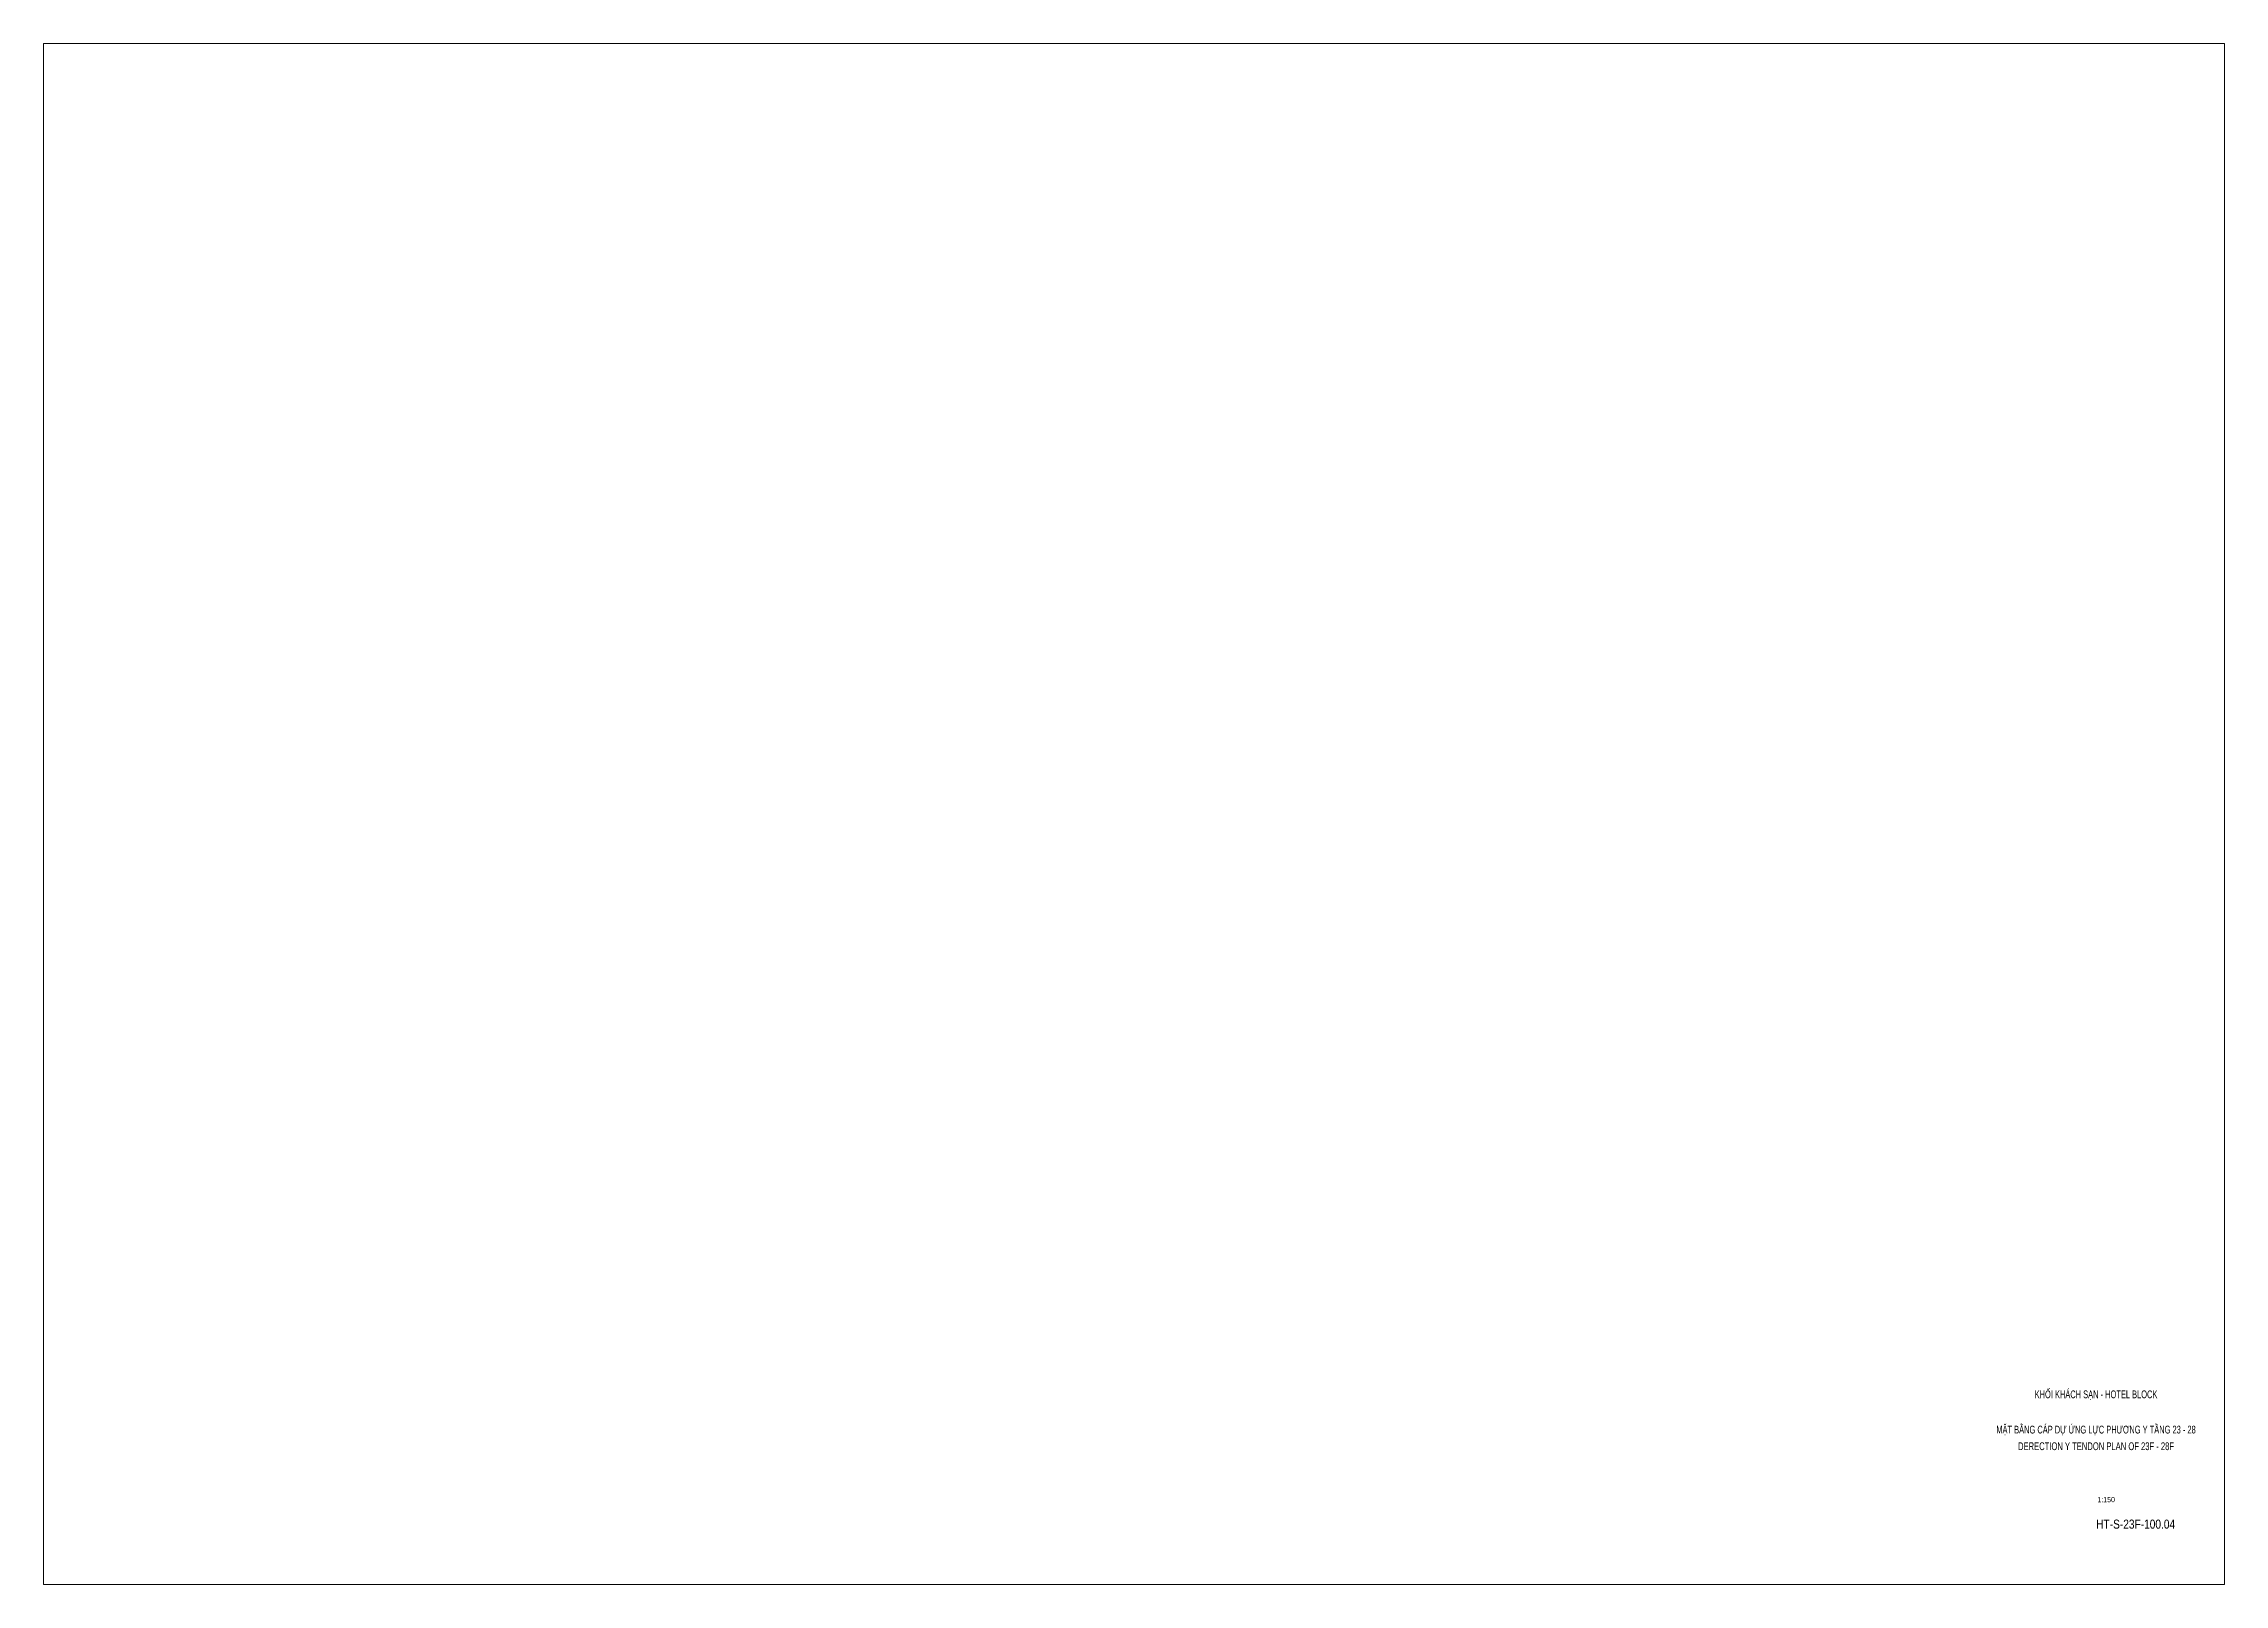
# Paper-space layout 'Layout1' of a CAD drawing. Header units: millimetres. Extents: x 0 to 841, y 0 to 594.
import ezdxf
from ezdxf.enums import TextEntityAlignment as Align

# ---------------------------------------------------------------- set-up
doc = ezdxf.new("R2010")
doc.units = ezdxf.units.MM
doc.layers.get('0').update_dxf_attribs({"lineweight": 20})
doc.styles.add('NDC_ARIAL', font='arial.ttf', dxfattribs={"width": 0.85})

psp = doc.layouts.get("Layout1")

# ---------------------------------------------------------------- texts
at = {"color": 1, "linetype": 'Continuous', "style": 'NDC_ARIAL', "width": 0.85}
psp.add_text('1:150', height=2, dxfattribs=at).set_placement((795.4, 32.69), align=Align.MIDDLE_CENTER)
at = {"color": 1, "linetype": 'Continuous', "char_height": 3, "style": 'NDC_ARIAL'}
for s, insert, width, attachment_point in [('{\\W0.6;KHỐI KHÁCH SẠN - HOTEL BLOCK}', (791.5, 72.93), 79.0015, 5), ('{\\W0.6;MẶT BẰNG CÁP DỰ ỨNG LỰC PHƯƠNG Y TẦNG 23 - 28}', (791.5, 61.17), 69.0096, 2), ('{\\W0.7;DERECTION Y TENDON PLAN OF 23F - 28F}', (791.5, 51.72), 65.5189, 8)]:
    psp.add_mtext(s, dxfattribs=dict(at, insert=insert, width=width, attachment_point=attachment_point))
at = {"color": 1, "linetype": 'Continuous', "insert": (822, 23.2), "char_height": 3.5, "attachment_point": 6, "style": 'NDC_ARIAL'}
psp.add_mtext('{\\W0.8;HT-S-23F-100.04}', dxfattribs=at)

# ---------------------------------------------------------------- viewports
at = {"layer": '0', "ltscale": 100, "view_target_point": (2744458.26, -158075.47)}
psp.add_viewport(center=(420.5, 297), size=(841, 594), view_center_point=(-2201284.09, 171516.22), view_height=89100, dxfattribs=at)

doc.saveas('drawing.dxf')
